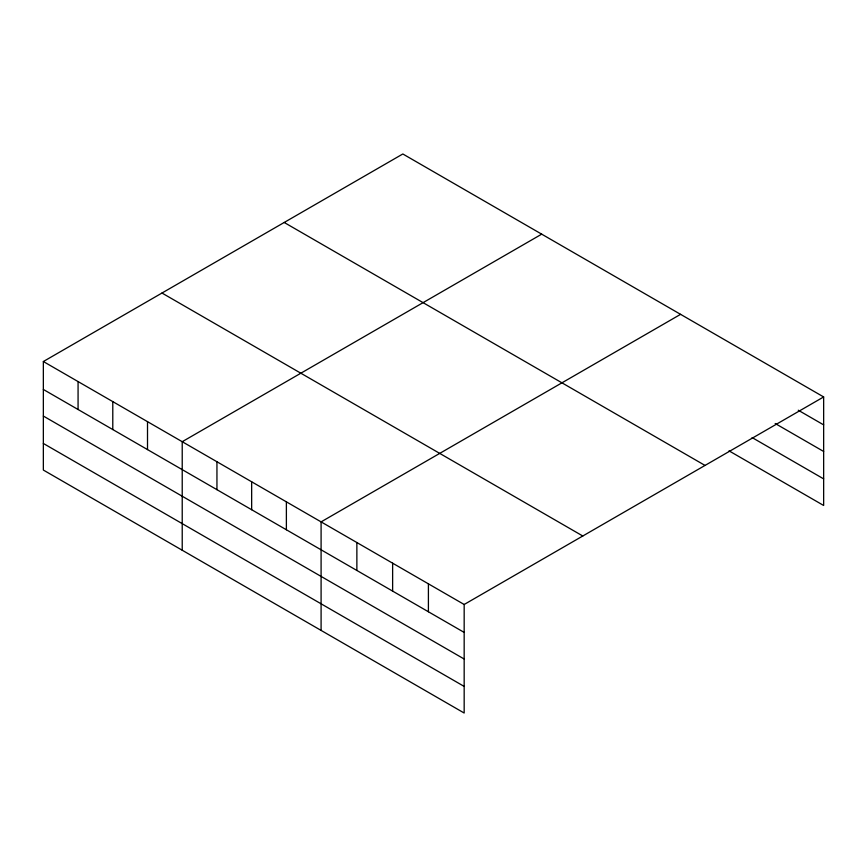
<?xml version="1.0" encoding="UTF-8"?>
<svg xmlns="http://www.w3.org/2000/svg" width="867" height="867" viewBox="0 0 867 867"><rect width="100%" height="100%" fill="white"/><g stroke="black" fill="none" stroke-linecap="round" stroke-linejoin="round"><path stroke-width="1.3" d="M464.17 659.018L464.17 604.483L43.35 361.528L43.35 470.055L464.17 713.021L464.17 659.018L43.35 416.052M43.35 361.528L402.83 153.979L823.65 396.945L823.65 505.472L729.028 450.851M541.702 234.155L182.222 441.704L182.222 550.231M680.573 314.342L321.093 521.88L321.093 630.407M464.17 604.483L823.65 396.945M798.269 410.221L823.65 424.873M775.185 423.497L823.65 451.469M752.112 437.575L823.65 478.877M284.203 222.472L705.023 465.427M161.977 293.035L582.797 536.001M43.35 389.456L464.17 632.411M43.35 443.46L464.17 686.415M428.406 583.838L428.406 611.766M392.632 563.182L392.632 591.11M356.868 542.525L356.868 570.464M286.381 501.83L286.381 529.759M251.658 481.792L251.658 509.72M216.945 461.743L216.945 489.671M147.509 421.655L147.509 449.583M112.786 401.616L112.786 429.544M78.073 381.567L78.073 409.495"/></g></svg>
